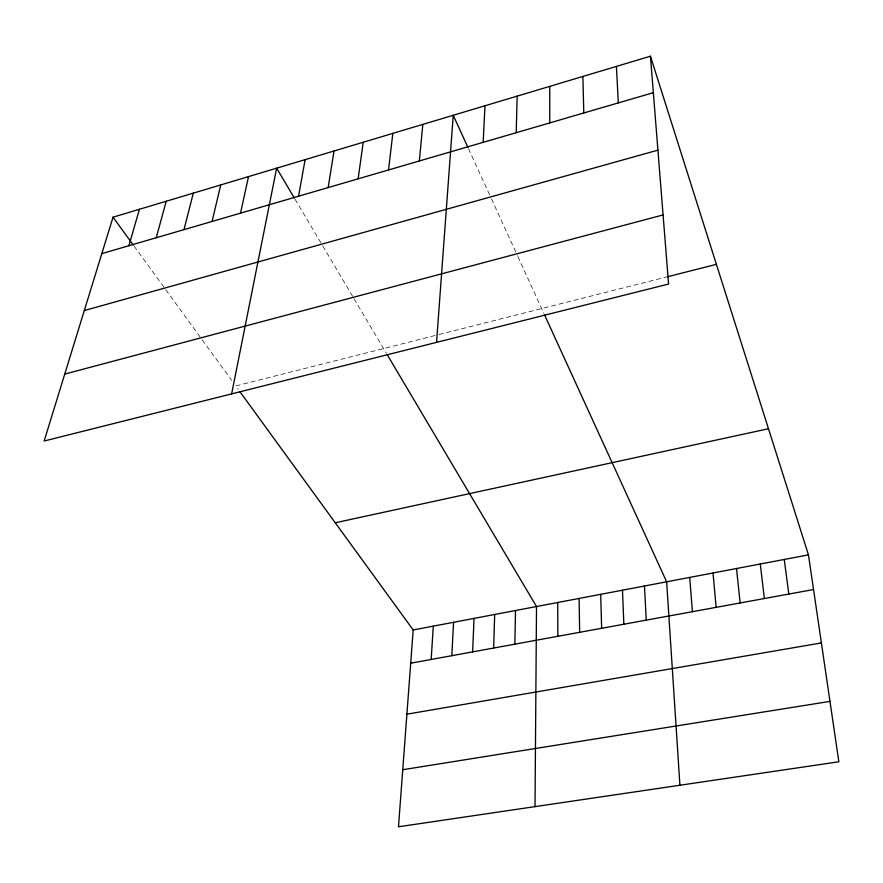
<?xml version="1.0" encoding="UTF-8"?>
<svg xmlns="http://www.w3.org/2000/svg" width="883" height="883" viewBox="0 0 883 883"><rect width="100%" height="100%" fill="white"/><g stroke="black" fill="none" stroke-linecap="round" stroke-linejoin="round"><path stroke-width="0.66" stroke-dasharray="4.42 3.31" d="M435.076 335.529L235.75 385.948L238.178 389.282M439.006 334.536L665.749 277.174M134.073 246.125L165.033 288.697M165.805 289.767L201.379 338.686M202.185 339.789L231.71 380.396M295.043 199.216L322.074 244.812M322.748 245.949L353.355 297.571M354.017 298.697L386.379 353.288M468.509 148.675L490.904 197.626M491.456 198.852L517.295 255.319M517.846 256.523L543.829 313.322"/><path stroke-width="1.32" d="M549.767 122.903L549.778 86.368M535.01 806.632L536.511 606.533L387.085 354.469M514.855 644.16L515.506 610.528M516.224 132.693L517.151 96.137M493.652 648.045L494.679 614.491M472.637 651.886L474.039 618.409M483.156 142.351L484.977 105.783M451.809 655.694L453.575 622.294M431.169 659.469L433.299 626.146M239.79 391.511L413.189 629.965L398.487 826.786L838.85 761.775L808.453 554.855L650.44 56.214L113.035 217.185L44.15 441.025L668.586 284.039L650.44 56.214M436.544 342.383L453.233 115.287L467.935 147.428M419.326 160.971L422.836 124.393M388.531 169.955L392.836 133.377M358.145 178.83L363.222 142.251M328.156 187.571L333.995 151.004M298.564 196.214L305.132 159.646M231.633 393.895L276.644 168.178L294.359 198.057M240.529 213.145L248.52 176.611M212.075 221.445L220.739 184.922M183.984 229.646L193.311 193.145M156.247 237.737L166.214 201.258M128.863 245.728L139.459 209.271M101.821 253.62L653.343 92.682M84.304 310.562L657.923 150.143M64.757 374.072L663.078 214.933M667.04 276.854L716.4 264.359M335.242 522.78L768.486 428.73M413.189 629.965L808.453 554.855M410.705 663.21L813.541 589.535M406.897 714.192L821.389 642.934M402.758 769.722L829.976 701.389M113.035 217.185L133.289 245.044M544.37 314.514L666.643 581.809L679.921 785.23M784.236 559.458L788.839 594.06M760.263 564.016L764.369 598.531M736.521 568.531L740.142 602.957M713.011 573.001L716.157 607.349M689.711 577.427L692.404 611.687M644.458 586.025L646.257 620.131M616.411 66.413L618.321 102.903M622.471 590.197L623.851 624.226M600.694 594.336L601.643 628.288M582.868 76.457L583.795 112.98M579.105 598.442L579.656 632.316M557.714 602.504L557.857 636.301"/></g></svg>
